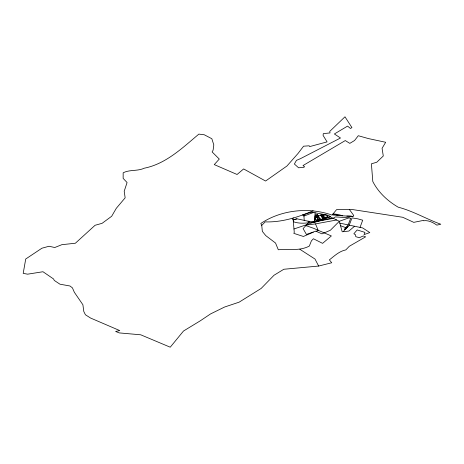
<?xml version="1.0" encoding="UTF-8"?>
<svg xmlns="http://www.w3.org/2000/svg" width="464" height="464" viewBox="0 0 464 464"><rect width="100%" height="100%" fill="white"/><g stroke="black" fill="none" stroke-linecap="round" stroke-linejoin="round"><path stroke-width="0.7" d="M314.963 215.882L314.766 221.548C307.864 223.265 300.162 224.112 293.364 221.74M333.198 218.242L335.402 216.92L349.177 217.778L339.323 221.287L330.351 216.891L314.766 221.548L315.079 212.645L313.67 212.384L303.937 216.079L304.222 220.371M312.707 222.517L314.737 222.343L314.754 221.896M360.041 227.395L362.697 220.185L357.674 218.811L352.025 217.929L349.224 225.15L362.686 227.946L369.791 232.58L364.025 234.61L364.959 232.383L357.152 229.953L353.858 233.763L355.569 234.807L355.772 236.663L359.304 237.736L363.254 235.95L365.626 236.843L349.264 246.303L345.837 249.887C339.346 251.175 334.411 255.908 329.388 259.875L331.719 262.763L318.652 266.052L283.835 269.259L274.038 275.239L261.145 288.457L239.134 302.163L224.605 307.023L210.546 313.931L200.291 320.81L183.5 331.023L170.236 347.2L140.737 334.799L119.283 332.908L115.611 331.458L119.77 330.583L90.561 318.037L85.411 314.754L83.804 311.518L82.894 304.755L74.333 292.268L72.425 287.86L69.96 285.986L59.955 284.194L54.271 280.43L53.557 278.963L42.978 271.736L27.625 274.178L23.2 273.377L25.717 259.011L41.922 248.211L49.039 246.256L54.758 247.521L61.84 244.69L75.371 243.229L95.091 225.272L102.109 223.317L111.673 216.265L116.307 208.295L125.147 197.838L124.207 191.22L127.078 182.549L123.151 178.391L123.163 172.805C129.613 169.435 137.576 171.373 144.223 168.212C165.938 163.902 182.48 147.842 198.865 134.113L204.235 134.757L211.839 138.719L213.8 144.878L213.115 150.156L212.123 151.931L219.275 159.065L214.258 164.604L237.075 174.487L243.629 168.937L265.582 181.03L286.932 166.019L298.027 153.468L303.584 146.189L309.233 145.795L309.616 146.612L327.085 141.891L323.083 135.395L323.286 133.632L330.032 132.924L329.736 131.416L344.984 116.8L351.932 127.594L350.471 128.476L347.565 126.104L334.37 133.974L340.501 138.005L300.307 158.729L296.455 160.347L294.379 164.024L298.584 167.782L303.485 167.382L304.616 166.814L303.027 165.544L345.28 140.569L349.821 143.37L354.583 140.488L358.289 135.72L368.323 138.556L385.671 142.28L382.075 148.312L383.287 156.003L376.768 162.232L371.403 163.815L372.801 181.499C378.357 192.415 387.689 201.08 398.222 207.188C413.082 211.033 426.393 219.037 440.8 224.234L436.856 225.133C432.964 222.389 428.394 220.052 423.504 220.754L423.354 220.412L413.766 222.355L402.717 217.274L351.335 209.38L336.574 209.635L332.067 215.093C308.867 206.944 281.393 209.763 260.785 223.474L261.748 225.371L262.346 231.391L265.762 235.613L275.546 243.043L278.301 249.765C288.701 248.791 299.587 251.273 309.343 246.059L311.414 240.839L313.415 238.745L322.579 243.362L331.36 235.956L313.432 228.236L305.869 225.591L303.096 228.613L306.414 234.424L315.769 231.142L321.981 233.868L330.362 230.266L339.323 221.287L342.2 231.791L348.876 231.06L354.6 226.223M339.77 223.155L348.162 224.872L350.714 218.271L348.957 217.86M349.317 225.15L345.146 229.639L344.358 229.297L348.162 224.872M343.36 231.646L346.277 227.737L347.965 226.328L344.897 229.535M333.048 213.91L338.703 215.54L352.994 216.462L353.748 215.482L349.45 209.577M305.869 225.591L309.523 221.508L296.966 218.822L293.19 219.93L296.966 218.822M261.748 225.371L265.193 221.885C281.938 222.43 297.958 217.251 313.142 210.766M293.544 217.964L292.198 218.602L293.062 219.733L295.145 219.24M313.31 232.203L303.398 236.466L293.816 233.357L294.263 232.371L293.167 219.71M314.737 222.343L318.559 221.061M316.065 231.275L318.24 230.544L315.514 223.886L306.907 224.982L306.472 225.284L306.594 225.788M293.985 228.984L315.706 221.601L333.448 218.37C324.812 218.132 316.529 223.677 308.05 221.183M315.7 215.656L317.724 215.052M316.117 216.323L318.142 215.714M316.529 216.984L318.553 216.381M320.984 215.65L323.008 215.047M315.334 217.796L318.803 216.758M324.916 214.931L322.045 215.789L321.5 214.925M316.947 217.645L318.971 217.042M321.401 216.317L323.425 215.708M321.813 216.978L323.837 216.375M317.776 218.973L319.8 218.37M322.225 217.645L324.249 217.036M316.094 220.087L320.131 218.88M327.799 216.589L323.367 217.912L323.762 218.544M318.188 219.64L320.212 219.031M322.642 218.306L324.667 217.703M314.766 221.548L330.6 216.514L327.195 215.047L315.073 212.796M315.514 223.886L336.725 219.988M346.834 216.096L350.703 216.033L352.994 216.462M338.082 215.348L333.001 215.023L332.52 214.548M333.715 213.962L338.123 214.478L342.67 215.806M340.466 225.684L346.208 227.824M299.779 249.226L315.004 259.051L318.652 266.052M302.255 214.965L303.856 215.006L303.937 216.079L303.833 214.67L309.801 212.657L312.852 212.239L312.91 212.669M315.369 216.758L315.3 218.817L316.489 220.719L328.193 217.222L327.004 215.319L322.793 214.536L315.369 216.758M317.312 214.391L315.288 214.994L318.606 220.301L320.63 219.698L317.312 214.391M322.596 214.385L320.572 214.989L323.054 218.967L325.078 218.364L322.596 214.385"/></g></svg>
